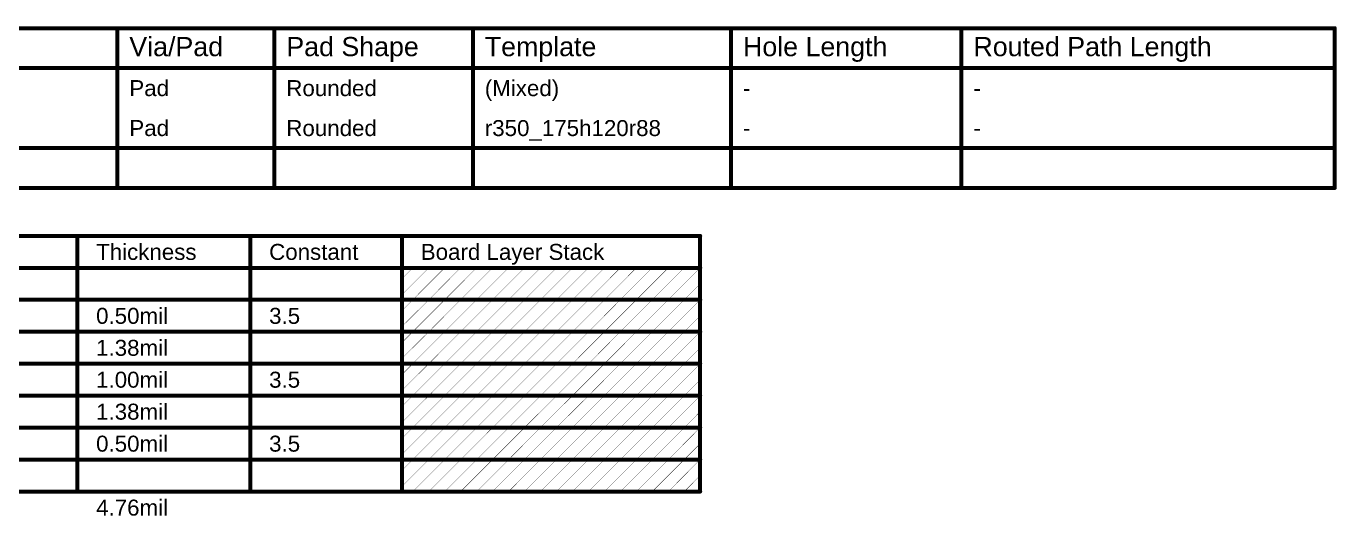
# Model space of a CAD drawing. Header units: inches. Extents: x -18 to 234, y -2 to 78.
# Drawn here: x 108.9 to 234, y 30.9 to 77.6 of the extents above; entities that cross this region are included whole.
import ezdxf

# ---------------------------------------------------------------- set-up
doc = ezdxf.new("R2010")
doc.units = ezdxf.units.IN
doc.layers.add('Drill Drawing', color=1, linetype='Continuous')
doc.layers.add('Fabrication info', color=76, linetype='Continuous')
doc.styles.add('Arial', font='', dxfattribs={"height": 0.2})
doc.styles.get('Arial').set_extended_font_data('Arial')

msp = doc.modelspace()

# ---------------------------------------------------------------- linework, layer by layer
at = {"layer": 'Drill Drawing', "const_width": 0.381}
for points in [[(-5.81, 77.43), (233.8, 77.43)], [(117.63, 62.19), (117.63, 77.43)], [(132.61, 62.19), (132.61, 77.43)], [(151.55, 62.19), (151.55, 77.43)], [(176.18, 62.19), (176.18, 77.43)], [(198.17, 62.19), (198.17, 77.43)], [(233.8, 62.19), (233.8, 77.43)], [(-5.81, 73.62), (233.8, 73.62)], [(-5.81, 66), (233.8, 66)], [(-5.81, 62.19), (233.8, 62.19)]]:
    msp.add_lwpolyline(points, dxfattribs=at)
at = {"layer": 'Drill Drawing', "const_width": 0.191}
for points in [[(117.53, 77.43, 1), (117.72, 77.43, 1)], [(132.51, 77.43, 1), (132.7, 77.43, 1)], [(151.46, 77.43, 1), (151.65, 77.43, 1)], [(176.09, 77.43, 1), (176.28, 77.43, 1)], [(198.08, 77.43, 1), (198.27, 77.43, 1)], [(233.7, 77.43, 1), (233.89, 77.43, 1)], [(233.7, 77.43, 1), (233.89, 77.43, 1)], [(233.7, 73.62, 1), (233.89, 73.62, 1)], [(233.7, 66, 1), (233.89, 66, 1)], [(117.53, 62.19, 1), (117.72, 62.19, 1)], [(132.51, 62.19, 1), (132.7, 62.19, 1)], [(151.46, 62.19, 1), (151.65, 62.19, 1)], [(176.09, 62.19, 1), (176.28, 62.19, 1)], [(198.08, 62.19, 1), (198.27, 62.19, 1)], [(233.7, 62.19, 1), (233.89, 62.19, 1)], [(233.7, 62.19, 1), (233.89, 62.19, 1)]]:
    msp.add_lwpolyline(points, format="xyb", close=True, dxfattribs=at)
at = {"layer": 'Fabrication info'}
for points, const_width in [([(57.96, 57.61), (173.24, 57.61)], 0.381), ([(113.82, 33.23), (113.82, 57.61)], 0.381), ([(130.33, 33.23), (130.33, 57.61)], 0.381), ([(144.8, 33.23), (144.8, 57.61)], 0.381), ([(173.24, 33.23), (173.24, 57.61)], 0.381), ([(57.96, 54.57), (173.24, 54.57)], 0.381), ([(144.8, 52.03), (147.34, 54.57)], 0.0254), ([(144.8, 53.56), (145.81, 54.57)], 0.0254), ([(145.81, 51.52), (148.86, 54.57)], 0.0254), ([(147.34, 51.52), (150.38, 54.57)], 0.0254), ([(148.86, 51.52), (151.91, 54.57)], 0.0254), ([(150.38, 51.52), (153.43, 54.57)], 0.0254), ([(151.91, 51.52), (154.96, 54.57)], 0.0254), ([(153.43, 51.52), (156.48, 54.57)], 0.0254), ([(154.96, 51.52), (158, 54.57)], 0.0254), ([(156.48, 51.52), (159.53, 54.57)], 0.0254), ([(158, 51.52), (161.05, 54.57)], 0.0254), ([(159.53, 51.52), (162.58, 54.57)], 0.0254), ([(161.05, 51.52), (164.1, 54.57)], 0.0254), ([(162.58, 51.52), (165.62, 54.57)], 0.0254), ([(164.1, 51.52), (167.15, 54.57)], 0.0254), ([(165.62, 51.52), (168.67, 54.57)], 0.0254), ([(167.15, 51.52), (170.2, 54.57)], 0.0254), ([(168.67, 51.52), (171.72, 54.57)], 0.0254), ([(170.2, 51.52), (173.24, 54.57)], 0.0254), ([(171.72, 51.52), (173.24, 53.04)], 0.0254), ([(91.99, 51.52), (113.82, 51.52)], 0.381), ([(113.82, 51.52), (130.33, 51.52)], 0.381), ([(130.33, 51.52), (144.8, 51.52)], 0.381), ([(144.8, 51.52), (173.24, 51.52)], 0.381), ([(144.8, 48.99), (147.34, 51.52)], 0.0254), ([(144.8, 50.51), (145.81, 51.52)], 0.0254), ([(145.81, 48.47), (148.86, 51.52)], 0.0254), ([(147.34, 48.47), (150.38, 51.52)], 0.0254), ([(148.86, 48.47), (151.91, 51.52)], 0.0254), ([(150.38, 48.47), (153.43, 51.52)], 0.0254), ([(151.91, 48.47), (154.96, 51.52)], 0.0254), ([(153.43, 48.47), (156.48, 51.52)], 0.0254), ([(154.96, 48.47), (158, 51.52)], 0.0254), ([(156.48, 48.47), (159.53, 51.52)], 0.0254), ([(158, 48.47), (161.05, 51.52)], 0.0254), ([(159.53, 48.47), (162.58, 51.52)], 0.0254), ([(161.05, 48.47), (164.1, 51.52)], 0.0254), ([(162.58, 48.47), (165.62, 51.52)], 0.0254), ([(164.1, 48.47), (167.15, 51.52)], 0.0254), ([(165.62, 48.47), (168.67, 51.52)], 0.0254), ([(167.15, 48.47), (170.2, 51.52)], 0.0254), ([(168.67, 48.47), (171.72, 51.52)], 0.0254), ([(170.2, 48.47), (173.24, 51.52)], 0.0254), ([(171.72, 48.47), (173.24, 49.99)], 0.0254), ([(91.99, 48.47), (113.82, 48.47)], 0.381), ([(113.82, 48.47), (130.33, 48.47)], 0.381), ([(130.33, 48.47), (144.8, 48.47)], 0.381), ([(144.8, 48.47), (173.24, 48.47)], 0.381), ([(144.8, 45.94), (147.34, 48.47)], 0.0254), ([(144.8, 47.46), (145.81, 48.47)], 0.0254), ([(145.81, 45.42), (148.86, 48.47)], 0.0254), ([(147.34, 45.42), (150.38, 48.47)], 0.0254), ([(148.86, 45.42), (151.91, 48.47)], 0.0254), ([(150.38, 45.42), (153.43, 48.47)], 0.0254), ([(151.91, 45.42), (154.96, 48.47)], 0.0254), ([(153.43, 45.42), (156.48, 48.47)], 0.0254), ([(154.96, 45.42), (158, 48.47)], 0.0254), ([(156.48, 45.42), (159.53, 48.47)], 0.0254), ([(158, 45.42), (161.05, 48.47)], 0.0254), ([(159.53, 45.42), (162.58, 48.47)], 0.0254), ([(161.05, 45.42), (164.1, 48.47)], 0.0254), ([(162.58, 45.42), (165.62, 48.47)], 0.0254), ([(164.1, 45.42), (167.15, 48.47)], 0.0254), ([(165.62, 45.42), (168.67, 48.47)], 0.0254), ([(167.15, 45.42), (170.2, 48.47)], 0.0254), ([(168.67, 45.42), (171.72, 48.47)], 0.0254), ([(170.2, 45.42), (173.24, 48.47)], 0.0254), ([(171.72, 45.42), (173.24, 46.95)], 0.0254), ([(91.99, 45.42), (113.82, 45.42)], 0.381), ([(113.82, 45.42), (130.33, 45.42)], 0.381), ([(130.33, 45.42), (144.8, 45.42)], 0.381), ([(144.8, 45.42), (173.24, 45.42)], 0.381), ([(144.8, 42.89), (147.34, 45.42)], 0.0254), ([(144.8, 44.41), (145.81, 45.42)], 0.0254), ([(145.81, 42.37), (148.86, 45.42)], 0.0254), ([(147.34, 42.37), (150.38, 45.42)], 0.0254), ([(148.86, 42.37), (151.91, 45.42)], 0.0254), ([(150.38, 42.37), (153.43, 45.42)], 0.0254), ([(151.91, 42.37), (154.96, 45.42)], 0.0254), ([(153.43, 42.37), (156.48, 45.42)], 0.0254), ([(154.96, 42.37), (158, 45.42)], 0.0254), ([(156.48, 42.37), (159.53, 45.42)], 0.0254), ([(158, 42.37), (161.05, 45.42)], 0.0254), ([(159.53, 42.37), (162.58, 45.42)], 0.0254), ([(161.05, 42.37), (164.1, 45.42)], 0.0254), ([(162.58, 42.37), (165.62, 45.42)], 0.0254), ([(164.1, 42.37), (167.15, 45.42)], 0.0254), ([(165.62, 42.37), (168.67, 45.42)], 0.0254), ([(167.15, 42.37), (170.2, 45.42)], 0.0254), ([(168.67, 42.37), (171.72, 45.42)], 0.0254), ([(170.2, 42.37), (173.24, 45.42)], 0.0254), ([(171.72, 42.37), (173.24, 43.9)], 0.0254), ([(91.99, 42.37), (113.82, 42.37)], 0.381), ([(113.82, 42.37), (130.33, 42.37)], 0.381), ([(130.33, 42.37), (144.8, 42.37)], 0.381), ([(144.8, 42.37), (173.24, 42.37)], 0.381), ([(144.8, 39.84), (147.34, 42.37)], 0.0254), ([(144.8, 41.37), (145.81, 42.37)], 0.0254), ([(145.81, 39.33), (148.86, 42.37)], 0.0254), ([(147.34, 39.33), (150.38, 42.37)], 0.0254), ([(148.86, 39.33), (151.91, 42.37)], 0.0254), ([(150.38, 39.33), (153.43, 42.37)], 0.0254), ([(151.91, 39.33), (154.96, 42.37)], 0.0254), ([(153.43, 39.33), (156.48, 42.37)], 0.0254), ([(154.96, 39.33), (158, 42.37)], 0.0254), ([(156.48, 39.33), (159.53, 42.37)], 0.0254), ([(158, 39.33), (161.05, 42.37)], 0.0254), ([(159.53, 39.33), (162.58, 42.37)], 0.0254), ([(161.05, 39.33), (164.1, 42.37)], 0.0254), ([(162.58, 39.33), (165.62, 42.37)], 0.0254), ([(164.1, 39.33), (167.15, 42.37)], 0.0254), ([(165.62, 39.33), (168.67, 42.37)], 0.0254), ([(167.15, 39.33), (170.2, 42.37)], 0.0254), ([(168.67, 39.33), (171.72, 42.37)], 0.0254), ([(170.2, 39.33), (173.24, 42.37)], 0.0254), ([(171.72, 39.33), (173.24, 40.85)], 0.0254), ([(91.99, 39.33), (113.82, 39.33)], 0.381), ([(113.82, 39.33), (130.33, 39.33)], 0.381), ([(130.33, 39.33), (144.8, 39.33)], 0.381), ([(144.8, 39.33), (173.24, 39.33)], 0.381), ([(144.8, 36.79), (147.34, 39.33)], 0.0254), ([(144.8, 38.32), (145.81, 39.33)], 0.0254), ([(145.81, 36.28), (148.86, 39.33)], 0.0254), ([(147.34, 36.28), (150.38, 39.33)], 0.0254), ([(148.86, 36.28), (151.91, 39.33)], 0.0254), ([(150.38, 36.28), (153.43, 39.33)], 0.0254), ([(151.91, 36.28), (154.96, 39.33)], 0.0254), ([(153.43, 36.28), (156.48, 39.33)], 0.0254), ([(154.96, 36.28), (158, 39.33)], 0.0254), ([(156.48, 36.28), (159.53, 39.33)], 0.0254), ([(158, 36.28), (161.05, 39.33)], 0.0254), ([(159.53, 36.28), (162.58, 39.33)], 0.0254), ([(161.05, 36.28), (164.1, 39.33)], 0.0254), ([(162.58, 36.28), (165.62, 39.33)], 0.0254), ([(164.1, 36.28), (167.15, 39.33)], 0.0254), ([(165.62, 36.28), (168.67, 39.33)], 0.0254), ([(167.15, 36.28), (170.2, 39.33)], 0.0254), ([(168.67, 36.28), (171.72, 39.33)], 0.0254), ([(170.2, 36.28), (173.24, 39.33)], 0.0254), ([(171.72, 36.28), (173.24, 37.8)], 0.0254), ([(91.99, 36.28), (113.82, 36.28)], 0.381), ([(113.82, 36.28), (130.33, 36.28)], 0.381), ([(130.33, 36.28), (144.8, 36.28)], 0.381), ([(144.8, 36.28), (173.24, 36.28)], 0.381), ([(144.8, 33.75), (147.34, 36.28)], 0.0254), ([(144.8, 35.27), (145.81, 36.28)], 0.0254), ([(145.81, 33.23), (148.86, 36.28)], 0.0254), ([(147.34, 33.23), (150.38, 36.28)], 0.0254), ([(148.86, 33.23), (151.91, 36.28)], 0.0254), ([(150.38, 33.23), (153.43, 36.28)], 0.0254), ([(151.91, 33.23), (154.96, 36.28)], 0.0254), ([(153.43, 33.23), (156.48, 36.28)], 0.0254), ([(154.96, 33.23), (158, 36.28)], 0.0254), ([(156.48, 33.23), (159.53, 36.28)], 0.0254), ([(158, 33.23), (161.05, 36.28)], 0.0254), ([(159.53, 33.23), (162.58, 36.28)], 0.0254), ([(161.05, 33.23), (164.1, 36.28)], 0.0254), ([(162.58, 33.23), (165.62, 36.28)], 0.0254), ([(164.1, 33.23), (167.15, 36.28)], 0.0254), ([(165.62, 33.23), (168.67, 36.28)], 0.0254), ([(167.15, 33.23), (170.2, 36.28)], 0.0254), ([(168.67, 33.23), (171.72, 36.28)], 0.0254), ([(170.2, 33.23), (173.24, 36.28)], 0.0254), ([(171.72, 33.23), (173.24, 34.75)], 0.0254), ([(91.99, 33.23), (113.82, 33.23)], 0.381), ([(113.82, 33.23), (130.33, 33.23)], 0.381), ([(130.33, 33.23), (144.8, 33.23)], 0.381), ([(144.8, 33.23), (173.24, 33.23)], 0.381)]:
    msp.add_lwpolyline(points, dxfattribs=dict(at, const_width=const_width))
for points, const_width in [([(113.73, 57.61, 1), (113.92, 57.61, 1)], 0.191), ([(130.23, 57.61, 1), (130.42, 57.61, 1)], 0.191), ([(144.71, 57.61, 1), (144.9, 57.61, 1)], 0.191), ([(173.15, 57.61, 1), (173.34, 57.61, 1)], 0.191), ([(173.15, 57.61, 1), (173.34, 57.61, 1)], 0.191), ([(145.81, 54.57, 1), (145.82, 54.57, 1)], 0.0127), ([(147.33, 54.57, 1), (147.34, 54.57, 1)], 0.0127), ([(148.85, 54.57, 1), (148.87, 54.57, 1)], 0.0127), ([(150.38, 54.57, 1), (150.39, 54.57, 1)], 0.0127), ([(151.9, 54.57, 1), (151.91, 54.57, 1)], 0.0127), ([(153.43, 54.57, 1), (153.44, 54.57, 1)], 0.0127), ([(154.95, 54.57, 1), (154.96, 54.57, 1)], 0.0127), ([(156.47, 54.57, 1), (156.49, 54.57, 1)], 0.0127), ([(158, 54.57, 1), (158.01, 54.57, 1)], 0.0127), ([(159.52, 54.57, 1), (159.53, 54.57, 1)], 0.0127), ([(161.05, 54.57, 1), (161.06, 54.57, 1)], 0.0127), ([(162.57, 54.57, 1), (162.58, 54.57, 1)], 0.0127), ([(164.09, 54.57, 1), (164.11, 54.57, 1)], 0.0127), ([(165.62, 54.57, 1), (165.63, 54.57, 1)], 0.0127), ([(167.14, 54.57, 1), (167.15, 54.57, 1)], 0.0127), ([(168.67, 54.57, 1), (168.68, 54.57, 1)], 0.0127), ([(170.19, 54.57, 1), (170.2, 54.57, 1)], 0.0127), ([(171.71, 54.57, 1), (171.73, 54.57, 1)], 0.0127), ([(173.15, 54.57, 1), (173.34, 54.57, 1)], 0.191), ([(173.24, 54.57, 1), (173.25, 54.57, 1)], 0.0127), ([(144.8, 53.56, 1), (144.81, 53.56, 1)], 0.0127), ([(173.24, 53.04, 1), (173.25, 53.04, 1)], 0.0127), ([(113.73, 51.52, 1), (113.92, 51.52, 1)], 0.191), ([(113.73, 51.52, 1), (113.92, 51.52, 1)], 0.191), ([(130.23, 51.52, 1), (130.42, 51.52, 1)], 0.191), ([(130.23, 51.52, 1), (130.42, 51.52, 1)], 0.191), ([(144.71, 51.52, 1), (144.9, 51.52, 1)], 0.191), ([(144.71, 51.52, 1), (144.9, 51.52, 1)], 0.191), ([(144.8, 52.03, 1), (144.81, 52.03, 1)], 0.0127), ([(145.81, 51.52, 1), (145.82, 51.52, 1)], 0.0127), ([(145.81, 51.52, 1), (145.82, 51.52, 1)], 0.0127), ([(147.33, 51.52, 1), (147.34, 51.52, 1)], 0.0127), ([(147.33, 51.52, 1), (147.34, 51.52, 1)], 0.0127), ([(148.85, 51.52, 1), (148.87, 51.52, 1)], 0.0127), ([(148.85, 51.52, 1), (148.87, 51.52, 1)], 0.0127), ([(150.38, 51.52, 1), (150.39, 51.52, 1)], 0.0127), ([(150.38, 51.52, 1), (150.39, 51.52, 1)], 0.0127), ([(151.9, 51.52, 1), (151.91, 51.52, 1)], 0.0127), ([(151.9, 51.52, 1), (151.91, 51.52, 1)], 0.0127), ([(153.43, 51.52, 1), (153.44, 51.52, 1)], 0.0127), ([(153.43, 51.52, 1), (153.44, 51.52, 1)], 0.0127), ([(154.95, 51.52, 1), (154.96, 51.52, 1)], 0.0127), ([(154.95, 51.52, 1), (154.96, 51.52, 1)], 0.0127), ([(156.47, 51.52, 1), (156.49, 51.52, 1)], 0.0127), ([(156.47, 51.52, 1), (156.49, 51.52, 1)], 0.0127), ([(158, 51.52, 1), (158.01, 51.52, 1)], 0.0127), ([(158, 51.52, 1), (158.01, 51.52, 1)], 0.0127), ([(159.52, 51.52, 1), (159.53, 51.52, 1)], 0.0127), ([(159.52, 51.52, 1), (159.53, 51.52, 1)], 0.0127), ([(161.05, 51.52, 1), (161.06, 51.52, 1)], 0.0127), ([(161.05, 51.52, 1), (161.06, 51.52, 1)], 0.0127), ([(162.57, 51.52, 1), (162.58, 51.52, 1)], 0.0127), ([(162.57, 51.52, 1), (162.58, 51.52, 1)], 0.0127), ([(164.09, 51.52, 1), (164.11, 51.52, 1)], 0.0127), ([(164.09, 51.52, 1), (164.11, 51.52, 1)], 0.0127), ([(165.62, 51.52, 1), (165.63, 51.52, 1)], 0.0127), ([(165.62, 51.52, 1), (165.63, 51.52, 1)], 0.0127), ([(167.14, 51.52, 1), (167.15, 51.52, 1)], 0.0127), ([(167.14, 51.52, 1), (167.15, 51.52, 1)], 0.0127), ([(168.67, 51.52, 1), (168.68, 51.52, 1)], 0.0127), ([(168.67, 51.52, 1), (168.68, 51.52, 1)], 0.0127), ([(170.19, 51.52, 1), (170.2, 51.52, 1)], 0.0127), ([(170.19, 51.52, 1), (170.2, 51.52, 1)], 0.0127), ([(171.71, 51.52, 1), (171.73, 51.52, 1)], 0.0127), ([(171.71, 51.52, 1), (171.73, 51.52, 1)], 0.0127), ([(173.15, 51.52, 1), (173.34, 51.52, 1)], 0.191), ([(173.24, 51.52, 1), (173.25, 51.52, 1)], 0.0127), ([(144.8, 50.51, 1), (144.81, 50.51, 1)], 0.0127), ([(144.8, 48.99, 1), (144.81, 48.99, 1)], 0.0127), ([(173.24, 49.99, 1), (173.25, 49.99, 1)], 0.0127), ([(113.73, 48.47, 1), (113.92, 48.47, 1)], 0.191), ([(113.73, 48.47, 1), (113.92, 48.47, 1)], 0.191), ([(130.23, 48.47, 1), (130.42, 48.47, 1)], 0.191), ([(130.23, 48.47, 1), (130.42, 48.47, 1)], 0.191), ([(144.71, 48.47, 1), (144.9, 48.47, 1)], 0.191), ([(144.71, 48.47, 1), (144.9, 48.47, 1)], 0.191), ([(145.81, 48.47, 1), (145.82, 48.47, 1)], 0.0127), ([(145.81, 48.47, 1), (145.82, 48.47, 1)], 0.0127), ([(147.33, 48.47, 1), (147.34, 48.47, 1)], 0.0127), ([(147.33, 48.47, 1), (147.34, 48.47, 1)], 0.0127), ([(148.85, 48.47, 1), (148.87, 48.47, 1)], 0.0127), ([(148.85, 48.47, 1), (148.87, 48.47, 1)], 0.0127), ([(150.38, 48.47, 1), (150.39, 48.47, 1)], 0.0127), ([(150.38, 48.47, 1), (150.39, 48.47, 1)], 0.0127), ([(151.9, 48.47, 1), (151.91, 48.47, 1)], 0.0127), ([(151.9, 48.47, 1), (151.91, 48.47, 1)], 0.0127), ([(153.43, 48.47, 1), (153.44, 48.47, 1)], 0.0127), ([(153.43, 48.47, 1), (153.44, 48.47, 1)], 0.0127), ([(154.95, 48.47, 1), (154.96, 48.47, 1)], 0.0127), ([(154.95, 48.47, 1), (154.96, 48.47, 1)], 0.0127), ([(156.47, 48.47, 1), (156.49, 48.47, 1)], 0.0127), ([(156.47, 48.47, 1), (156.49, 48.47, 1)], 0.0127), ([(158, 48.47, 1), (158.01, 48.47, 1)], 0.0127), ([(158, 48.47, 1), (158.01, 48.47, 1)], 0.0127), ([(159.52, 48.47, 1), (159.53, 48.47, 1)], 0.0127), ([(159.52, 48.47, 1), (159.53, 48.47, 1)], 0.0127), ([(161.05, 48.47, 1), (161.06, 48.47, 1)], 0.0127), ([(161.05, 48.47, 1), (161.06, 48.47, 1)], 0.0127), ([(162.57, 48.47, 1), (162.58, 48.47, 1)], 0.0127), ([(162.57, 48.47, 1), (162.58, 48.47, 1)], 0.0127), ([(164.09, 48.47, 1), (164.11, 48.47, 1)], 0.0127), ([(164.09, 48.47, 1), (164.11, 48.47, 1)], 0.0127), ([(165.62, 48.47, 1), (165.63, 48.47, 1)], 0.0127), ([(165.62, 48.47, 1), (165.63, 48.47, 1)], 0.0127), ([(167.14, 48.47, 1), (167.15, 48.47, 1)], 0.0127), ([(167.14, 48.47, 1), (167.15, 48.47, 1)], 0.0127), ([(168.67, 48.47, 1), (168.68, 48.47, 1)], 0.0127), ([(168.67, 48.47, 1), (168.68, 48.47, 1)], 0.0127), ([(170.19, 48.47, 1), (170.2, 48.47, 1)], 0.0127), ([(170.19, 48.47, 1), (170.2, 48.47, 1)], 0.0127), ([(171.71, 48.47, 1), (171.73, 48.47, 1)], 0.0127), ([(171.71, 48.47, 1), (171.73, 48.47, 1)], 0.0127), ([(173.15, 48.47, 1), (173.34, 48.47, 1)], 0.191), ([(173.24, 48.47, 1), (173.25, 48.47, 1)], 0.0127), ([(144.8, 47.46, 1), (144.81, 47.46, 1)], 0.0127), ([(173.24, 46.95, 1), (173.25, 46.95, 1)], 0.0127), ([(113.73, 45.42, 1), (113.92, 45.42, 1)], 0.191), ([(113.73, 45.42, 1), (113.92, 45.42, 1)], 0.191), ([(130.23, 45.42, 1), (130.42, 45.42, 1)], 0.191), ([(130.23, 45.42, 1), (130.42, 45.42, 1)], 0.191), ([(144.71, 45.42, 1), (144.9, 45.42, 1)], 0.191), ([(144.71, 45.42, 1), (144.9, 45.42, 1)], 0.191), ([(144.8, 45.94, 1), (144.81, 45.94, 1)], 0.0127), ([(145.81, 45.42, 1), (145.82, 45.42, 1)], 0.0127), ([(145.81, 45.42, 1), (145.82, 45.42, 1)], 0.0127), ([(147.33, 45.42, 1), (147.34, 45.42, 1)], 0.0127), ([(147.33, 45.42, 1), (147.34, 45.42, 1)], 0.0127), ([(148.85, 45.42, 1), (148.87, 45.42, 1)], 0.0127), ([(148.85, 45.42, 1), (148.87, 45.42, 1)], 0.0127), ([(150.38, 45.42, 1), (150.39, 45.42, 1)], 0.0127), ([(150.38, 45.42, 1), (150.39, 45.42, 1)], 0.0127), ([(151.9, 45.42, 1), (151.91, 45.42, 1)], 0.0127), ([(151.9, 45.42, 1), (151.91, 45.42, 1)], 0.0127), ([(153.43, 45.42, 1), (153.44, 45.42, 1)], 0.0127), ([(153.43, 45.42, 1), (153.44, 45.42, 1)], 0.0127), ([(154.95, 45.42, 1), (154.96, 45.42, 1)], 0.0127), ([(154.95, 45.42, 1), (154.96, 45.42, 1)], 0.0127), ([(156.47, 45.42, 1), (156.49, 45.42, 1)], 0.0127), ([(156.47, 45.42, 1), (156.49, 45.42, 1)], 0.0127), ([(158, 45.42, 1), (158.01, 45.42, 1)], 0.0127), ([(158, 45.42, 1), (158.01, 45.42, 1)], 0.0127), ([(159.52, 45.42, 1), (159.53, 45.42, 1)], 0.0127), ([(159.52, 45.42, 1), (159.53, 45.42, 1)], 0.0127), ([(161.05, 45.42, 1), (161.06, 45.42, 1)], 0.0127), ([(161.05, 45.42, 1), (161.06, 45.42, 1)], 0.0127), ([(162.57, 45.42, 1), (162.58, 45.42, 1)], 0.0127), ([(162.57, 45.42, 1), (162.58, 45.42, 1)], 0.0127), ([(164.09, 45.42, 1), (164.11, 45.42, 1)], 0.0127), ([(164.09, 45.42, 1), (164.11, 45.42, 1)], 0.0127), ([(165.62, 45.42, 1), (165.63, 45.42, 1)], 0.0127), ([(165.62, 45.42, 1), (165.63, 45.42, 1)], 0.0127), ([(167.14, 45.42, 1), (167.15, 45.42, 1)], 0.0127), ([(167.14, 45.42, 1), (167.15, 45.42, 1)], 0.0127), ([(168.67, 45.42, 1), (168.68, 45.42, 1)], 0.0127), ([(168.67, 45.42, 1), (168.68, 45.42, 1)], 0.0127), ([(170.19, 45.42, 1), (170.2, 45.42, 1)], 0.0127), ([(170.19, 45.42, 1), (170.2, 45.42, 1)], 0.0127), ([(171.71, 45.42, 1), (171.73, 45.42, 1)], 0.0127), ([(171.71, 45.42, 1), (171.73, 45.42, 1)], 0.0127), ([(173.15, 45.42, 1), (173.34, 45.42, 1)], 0.191), ([(173.24, 45.42, 1), (173.25, 45.42, 1)], 0.0127), ([(144.8, 44.41, 1), (144.81, 44.41, 1)], 0.0127), ([(173.24, 43.9, 1), (173.25, 43.9, 1)], 0.0127), ([(113.73, 42.37, 1), (113.92, 42.37, 1)], 0.191), ([(113.73, 42.37, 1), (113.92, 42.37, 1)], 0.191), ([(130.23, 42.37, 1), (130.42, 42.37, 1)], 0.191), ([(130.23, 42.37, 1), (130.42, 42.37, 1)], 0.191), ([(144.71, 42.37, 1), (144.9, 42.37, 1)], 0.191), ([(144.71, 42.37, 1), (144.9, 42.37, 1)], 0.191), ([(144.8, 42.89, 1), (144.81, 42.89, 1)], 0.0127), ([(173.15, 42.37, 1), (173.34, 42.37, 1)], 0.191), ([(144.8, 41.37, 1), (144.81, 41.37, 1)], 0.0127), ([(145.81, 42.37, 1), (145.82, 42.37, 1)], 0.0127), ([(145.81, 42.37, 1), (145.82, 42.37, 1)], 0.0127), ([(147.33, 42.37, 1), (147.34, 42.37, 1)], 0.0127), ([(147.33, 42.37, 1), (147.34, 42.37, 1)], 0.0127), ([(148.85, 42.37, 1), (148.87, 42.37, 1)], 0.0127), ([(148.85, 42.37, 1), (148.87, 42.37, 1)], 0.0127), ([(150.38, 42.37, 1), (150.39, 42.37, 1)], 0.0127), ([(150.38, 42.37, 1), (150.39, 42.37, 1)], 0.0127), ([(151.9, 42.37, 1), (151.91, 42.37, 1)], 0.0127), ([(151.9, 42.37, 1), (151.91, 42.37, 1)], 0.0127), ([(153.43, 42.37, 1), (153.44, 42.37, 1)], 0.0127), ([(153.43, 42.37, 1), (153.44, 42.37, 1)], 0.0127), ([(154.95, 42.37, 1), (154.96, 42.37, 1)], 0.0127), ([(154.95, 42.37, 1), (154.96, 42.37, 1)], 0.0127), ([(156.47, 42.37, 1), (156.49, 42.37, 1)], 0.0127), ([(156.47, 42.37, 1), (156.49, 42.37, 1)], 0.0127), ([(158, 42.37, 1), (158.01, 42.37, 1)], 0.0127), ([(158, 42.37, 1), (158.01, 42.37, 1)], 0.0127), ([(159.52, 42.37, 1), (159.53, 42.37, 1)], 0.0127), ([(159.52, 42.37, 1), (159.53, 42.37, 1)], 0.0127), ([(161.05, 42.37, 1), (161.06, 42.37, 1)], 0.0127), ([(161.05, 42.37, 1), (161.06, 42.37, 1)], 0.0127), ([(162.57, 42.37, 1), (162.58, 42.37, 1)], 0.0127), ([(162.57, 42.37, 1), (162.58, 42.37, 1)], 0.0127), ([(164.09, 42.37, 1), (164.11, 42.37, 1)], 0.0127), ([(164.09, 42.37, 1), (164.11, 42.37, 1)], 0.0127), ([(165.62, 42.37, 1), (165.63, 42.37, 1)], 0.0127), ([(165.62, 42.37, 1), (165.63, 42.37, 1)], 0.0127), ([(167.14, 42.37, 1), (167.15, 42.37, 1)], 0.0127), ([(167.14, 42.37, 1), (167.15, 42.37, 1)], 0.0127), ([(168.67, 42.37, 1), (168.68, 42.37, 1)], 0.0127), ([(168.67, 42.37, 1), (168.68, 42.37, 1)], 0.0127), ([(170.19, 42.37, 1), (170.2, 42.37, 1)], 0.0127), ([(170.19, 42.37, 1), (170.2, 42.37, 1)], 0.0127), ([(171.71, 42.37, 1), (171.73, 42.37, 1)], 0.0127), ([(171.71, 42.37, 1), (171.73, 42.37, 1)], 0.0127), ([(173.24, 42.37, 1), (173.25, 42.37, 1)], 0.0127), ([(173.24, 40.85, 1), (173.25, 40.85, 1)], 0.0127), ([(113.73, 39.33, 1), (113.92, 39.33, 1)], 0.191), ([(113.73, 39.33, 1), (113.92, 39.33, 1)], 0.191), ([(130.23, 39.33, 1), (130.42, 39.33, 1)], 0.191), ([(130.23, 39.33, 1), (130.42, 39.33, 1)], 0.191), ([(144.71, 39.33, 1), (144.9, 39.33, 1)], 0.191), ([(144.71, 39.33, 1), (144.9, 39.33, 1)], 0.191), ([(144.8, 39.84, 1), (144.81, 39.84, 1)], 0.0127), ([(145.81, 39.33, 1), (145.82, 39.33, 1)], 0.0127), ([(145.81, 39.33, 1), (145.82, 39.33, 1)], 0.0127), ([(147.33, 39.33, 1), (147.34, 39.33, 1)], 0.0127), ([(147.33, 39.33, 1), (147.34, 39.33, 1)], 0.0127), ([(148.85, 39.33, 1), (148.87, 39.33, 1)], 0.0127), ([(148.85, 39.33, 1), (148.87, 39.33, 1)], 0.0127), ([(150.38, 39.33, 1), (150.39, 39.33, 1)], 0.0127), ([(150.38, 39.33, 1), (150.39, 39.33, 1)], 0.0127), ([(151.9, 39.33, 1), (151.91, 39.33, 1)], 0.0127), ([(151.9, 39.33, 1), (151.91, 39.33, 1)], 0.0127), ([(153.43, 39.33, 1), (153.44, 39.33, 1)], 0.0127), ([(153.43, 39.33, 1), (153.44, 39.33, 1)], 0.0127), ([(154.95, 39.33, 1), (154.96, 39.33, 1)], 0.0127), ([(154.95, 39.33, 1), (154.96, 39.33, 1)], 0.0127), ([(156.47, 39.33, 1), (156.49, 39.33, 1)], 0.0127), ([(156.47, 39.33, 1), (156.49, 39.33, 1)], 0.0127), ([(158, 39.33, 1), (158.01, 39.33, 1)], 0.0127), ([(158, 39.33, 1), (158.01, 39.33, 1)], 0.0127), ([(159.52, 39.33, 1), (159.53, 39.33, 1)], 0.0127), ([(159.52, 39.33, 1), (159.53, 39.33, 1)], 0.0127), ([(161.05, 39.33, 1), (161.06, 39.33, 1)], 0.0127), ([(161.05, 39.33, 1), (161.06, 39.33, 1)], 0.0127), ([(162.57, 39.33, 1), (162.58, 39.33, 1)], 0.0127), ([(162.57, 39.33, 1), (162.58, 39.33, 1)], 0.0127), ([(164.09, 39.33, 1), (164.11, 39.33, 1)], 0.0127), ([(164.09, 39.33, 1), (164.11, 39.33, 1)], 0.0127), ([(165.62, 39.33, 1), (165.63, 39.33, 1)], 0.0127), ([(165.62, 39.33, 1), (165.63, 39.33, 1)], 0.0127), ([(167.14, 39.33, 1), (167.15, 39.33, 1)], 0.0127), ([(167.14, 39.33, 1), (167.15, 39.33, 1)], 0.0127), ([(168.67, 39.33, 1), (168.68, 39.33, 1)], 0.0127), ([(168.67, 39.33, 1), (168.68, 39.33, 1)], 0.0127), ([(170.19, 39.33, 1), (170.2, 39.33, 1)], 0.0127), ([(170.19, 39.33, 1), (170.2, 39.33, 1)], 0.0127), ([(171.71, 39.33, 1), (171.73, 39.33, 1)], 0.0127), ([(171.71, 39.33, 1), (171.73, 39.33, 1)], 0.0127), ([(173.15, 39.33, 1), (173.34, 39.33, 1)], 0.191), ([(173.24, 39.33, 1), (173.25, 39.33, 1)], 0.0127), ([(144.8, 38.32, 1), (144.81, 38.32, 1)], 0.0127), ([(173.24, 37.8, 1), (173.25, 37.8, 1)], 0.0127), ([(113.73, 36.28, 1), (113.92, 36.28, 1)], 0.191), ([(113.73, 36.28, 1), (113.92, 36.28, 1)], 0.191), ([(130.23, 36.28, 1), (130.42, 36.28, 1)], 0.191), ([(130.23, 36.28, 1), (130.42, 36.28, 1)], 0.191), ([(144.71, 36.28, 1), (144.9, 36.28, 1)], 0.191), ([(144.71, 36.28, 1), (144.9, 36.28, 1)], 0.191), ([(144.8, 36.79, 1), (144.81, 36.79, 1)], 0.0127), ([(145.81, 36.28, 1), (145.82, 36.28, 1)], 0.0127), ([(145.81, 36.28, 1), (145.82, 36.28, 1)], 0.0127), ([(147.33, 36.28, 1), (147.34, 36.28, 1)], 0.0127), ([(147.33, 36.28, 1), (147.34, 36.28, 1)], 0.0127), ([(148.85, 36.28, 1), (148.87, 36.28, 1)], 0.0127), ([(148.85, 36.28, 1), (148.87, 36.28, 1)], 0.0127), ([(150.38, 36.28, 1), (150.39, 36.28, 1)], 0.0127), ([(150.38, 36.28, 1), (150.39, 36.28, 1)], 0.0127), ([(151.9, 36.28, 1), (151.91, 36.28, 1)], 0.0127), ([(151.9, 36.28, 1), (151.91, 36.28, 1)], 0.0127), ([(153.43, 36.28, 1), (153.44, 36.28, 1)], 0.0127), ([(153.43, 36.28, 1), (153.44, 36.28, 1)], 0.0127), ([(154.95, 36.28, 1), (154.96, 36.28, 1)], 0.0127), ([(154.95, 36.28, 1), (154.96, 36.28, 1)], 0.0127), ([(156.47, 36.28, 1), (156.49, 36.28, 1)], 0.0127), ([(156.47, 36.28, 1), (156.49, 36.28, 1)], 0.0127), ([(158, 36.28, 1), (158.01, 36.28, 1)], 0.0127), ([(158, 36.28, 1), (158.01, 36.28, 1)], 0.0127), ([(159.52, 36.28, 1), (159.53, 36.28, 1)], 0.0127), ([(159.52, 36.28, 1), (159.53, 36.28, 1)], 0.0127), ([(161.05, 36.28, 1), (161.06, 36.28, 1)], 0.0127), ([(161.05, 36.28, 1), (161.06, 36.28, 1)], 0.0127), ([(162.57, 36.28, 1), (162.58, 36.28, 1)], 0.0127), ([(162.57, 36.28, 1), (162.58, 36.28, 1)], 0.0127), ([(164.09, 36.28, 1), (164.11, 36.28, 1)], 0.0127), ([(164.09, 36.28, 1), (164.11, 36.28, 1)], 0.0127), ([(165.62, 36.28, 1), (165.63, 36.28, 1)], 0.0127), ([(165.62, 36.28, 1), (165.63, 36.28, 1)], 0.0127), ([(167.14, 36.28, 1), (167.15, 36.28, 1)], 0.0127), ([(167.14, 36.28, 1), (167.15, 36.28, 1)], 0.0127), ([(168.67, 36.28, 1), (168.68, 36.28, 1)], 0.0127), ([(168.67, 36.28, 1), (168.68, 36.28, 1)], 0.0127), ([(170.19, 36.28, 1), (170.2, 36.28, 1)], 0.0127), ([(170.19, 36.28, 1), (170.2, 36.28, 1)], 0.0127), ([(171.71, 36.28, 1), (171.73, 36.28, 1)], 0.0127), ([(171.71, 36.28, 1), (171.73, 36.28, 1)], 0.0127), ([(173.15, 36.28, 1), (173.34, 36.28, 1)], 0.191), ([(173.24, 36.28, 1), (173.25, 36.28, 1)], 0.0127), ([(144.8, 35.27, 1), (144.81, 35.27, 1)], 0.0127), ([(173.24, 34.75, 1), (173.25, 34.75, 1)], 0.0127), ([(113.73, 33.23, 1), (113.92, 33.23, 1)], 0.191), ([(113.73, 33.23, 1), (113.92, 33.23, 1)], 0.191), ([(113.73, 33.23, 1), (113.92, 33.23, 1)], 0.191), ([(130.23, 33.23, 1), (130.42, 33.23, 1)], 0.191), ([(130.23, 33.23, 1), (130.42, 33.23, 1)], 0.191), ([(130.23, 33.23, 1), (130.42, 33.23, 1)], 0.191), ([(144.71, 33.23, 1), (144.9, 33.23, 1)], 0.191), ([(144.71, 33.23, 1), (144.9, 33.23, 1)], 0.191), ([(144.71, 33.23, 1), (144.9, 33.23, 1)], 0.191), ([(144.8, 33.75, 1), (144.81, 33.75, 1)], 0.0127), ([(145.81, 33.23, 1), (145.82, 33.23, 1)], 0.0127), ([(147.33, 33.23, 1), (147.34, 33.23, 1)], 0.0127), ([(148.85, 33.23, 1), (148.87, 33.23, 1)], 0.0127), ([(150.38, 33.23, 1), (150.39, 33.23, 1)], 0.0127), ([(151.9, 33.23, 1), (151.91, 33.23, 1)], 0.0127), ([(153.43, 33.23, 1), (153.44, 33.23, 1)], 0.0127), ([(154.95, 33.23, 1), (154.96, 33.23, 1)], 0.0127), ([(156.47, 33.23, 1), (156.49, 33.23, 1)], 0.0127), ([(158, 33.23, 1), (158.01, 33.23, 1)], 0.0127), ([(159.52, 33.23, 1), (159.53, 33.23, 1)], 0.0127), ([(161.05, 33.23, 1), (161.06, 33.23, 1)], 0.0127), ([(162.57, 33.23, 1), (162.58, 33.23, 1)], 0.0127), ([(164.09, 33.23, 1), (164.11, 33.23, 1)], 0.0127), ([(165.62, 33.23, 1), (165.63, 33.23, 1)], 0.0127), ([(167.14, 33.23, 1), (167.15, 33.23, 1)], 0.0127), ([(168.67, 33.23, 1), (168.68, 33.23, 1)], 0.0127), ([(170.19, 33.23, 1), (170.2, 33.23, 1)], 0.0127), ([(171.71, 33.23, 1), (171.73, 33.23, 1)], 0.0127), ([(173.15, 33.23, 1), (173.34, 33.23, 1)], 0.191), ([(173.15, 33.23, 1), (173.34, 33.23, 1)], 0.191)]:
    msp.add_lwpolyline(points, format="xyb", close=True, dxfattribs=dict(at, const_width=const_width))

# ---------------------------------------------------------------- texts
at = {"layer": 'Drill Drawing', "style": 'Arial'}
for s, height, p in [('Via/Pad', 1.829, (118.77, 74.76)), ('Pad Shape', 1.829, (133.75, 74.76)), ('Template', 1.829, (152.69, 74.76)), ('Hole Length', 1.8288, (177.33, 74.76)), ('Routed Path Length', 1.8288, (199.32, 74.76)), ('Pad', 1.524, (118.77, 70.95)), ('Rounded', 1.524, (133.75, 70.95)), ('(Mixed)', 1.524, (152.69, 70.95)), ('-', 1.52, (177.33, 70.95)), ('-', 1.52, (199.32, 70.95)), ('Pad', 1.524, (118.77, 67.14)), ('Rounded', 1.524, (133.75, 67.14)), ('r350_175h120r88', 1.524, (152.69, 67.14)), ('-', 1.52, (177.33, 67.14)), ('-', 1.52, (199.32, 67.14))]:
    msp.add_text(s, height=height, dxfattribs=at).set_placement(p)
at = {"layer": 'Fabrication info', "style": 'Arial'}
for s, p in [('Thickness', (115.6, 55.33)), ('Constant', (132.11, 55.33)), ('Board Layer Stack', (146.58, 55.33)), ('0.50mil', (115.6, 49.23)), ('3.5', (132.11, 49.23)), ('1.38mil', (115.6, 46.18)), ('1.00mil', (115.6, 43.14)), ('3.5', (132.11, 43.14)), ('1.38mil', (115.6, 40.09)), ('0.50mil', (115.6, 37.04)), ('3.5', (132.11, 37.04)), ('4.76mil', (115.6, 30.94))]:
    msp.add_text(s, height=1.524, dxfattribs=at).set_placement(p)

doc.saveas('drawing.dxf')
